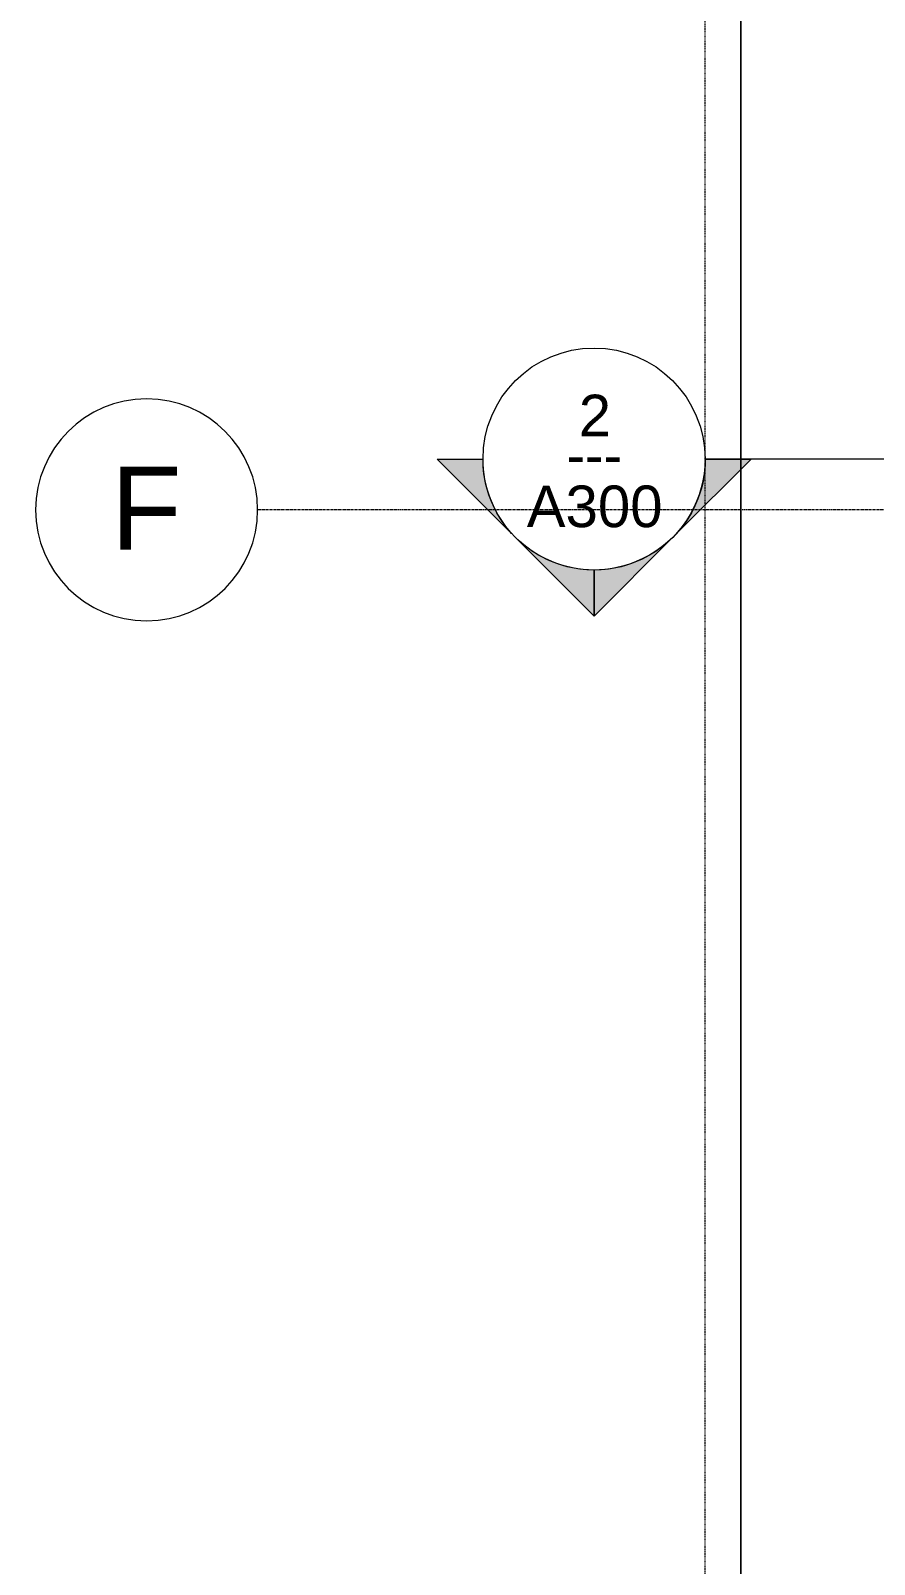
# Model space of a CAD drawing. Header units: inches. Extents: x -4250 to -935, y 9756 to 12395.
# Drawn here: x -4217.8 to -4035.4, y 9939.2 to 10270.8 of the extents above; entities that cross this region are included whole.
import ezdxf

# ---------------------------------------------------------------- set-up
doc = ezdxf.new("R2010")
doc.units = ezdxf.units.IN
doc.header["$MEASUREMENT"] = 0
doc.linetypes.add('Aligning Line 1_8_', pattern=[0.25, 0.125, -0.125])
doc.linetypes.add('Grid Line 1_2_', pattern=[0.875, 0.5, -0.125, 0.125, -0.125])
for name, color, linetype, lineweight in [('0-1', 7, 'Continuous', 5), ('C-TOPO', 7, 'Continuous', 9), ('G-ANNO-SYMB-1', 147, 'Aligning Line 1_8_', 9), ('G-ANNO-SYMB-2', 111, 'Continuous', 9), ('S-GRID-1', 1, 'Grid Line 1_2_', 9), ('S-GRID-IDEN', 1, 'Continuous', 9)]:
    doc.layers.add(name, color=color, linetype=linetype, lineweight=lineweight)
doc.styles.add('Arial', font='arial.ttf', dxfattribs={"height": 9})
doc.styles.add('Arial_1', font='arial.ttf', dxfattribs={"height": 18})
doc.styles.add('Century Gothic_1', font='ufonts.com_century-gothic.ttf', dxfattribs={"height": 9})

# ---------------------------------------------------------------- blocks, each defined once
blk = doc.blocks.new('CTR  - Topography_rvt-1-FLOOR PLAN - ROOF')
at = {"layer": 'C-TOPO'}
for p, q in [((-4064.23, 10095.98), (-4064.23, 10462.74)), ((-4064.23, 10462.74), (-4064.23, 10095.98)), ((-4064.23, 10084.75), (-4064.23, 10095.98)), ((-4064.23, 10095.98), (-4064.23, 10084.75)), ((-4064.23, 10076.34), (-4064.23, 10084.75)), ((-4064.23, 10084.75), (-4064.23, 10076.34)), ((-4064.23, 10064.12), (-4064.23, 10076.34)), ((-4064.23, 10076.34), (-4064.23, 10064.12)), ((-4064.23, 10049.13), (-4064.23, 10064.12)), ((-4064.23, 10064.12), (-4064.23, 10049.13)), ((-4064.23, 9884.03), (-4064.23, 10049.13)), ((-4064.23, 10049.13), (-4064.23, 9884.03))]:
    blk.add_line(p, q, dxfattribs=at)
blk = doc.blocks.new('CTR - 1st Phase -Stairs _ Elevators_rvt-1-FLOOR PLAN - ROOF')
at = {"layer": 'G-ANNO-SYMB-1'}
blk.add_line((-4071.96, 9756.49), (-4071.96, 12280.07), dxfattribs=at)
blk = doc.blocks.new('Section - Section Head - Filled-22785-FLOOR PLAN - ROOF')
at = {"layer": 'G-ANNO-SYMB-2'}
h = blk.add_hatch(color=256, dxfattribs=at)
edge = h.paths.add_edge_path(flags=0)
edge.add_line((-0.4268, 0.1768), (-0.25, 0.3536))
edge.add_line((-0.25, 0.3536), (-0.25, 0.25))
edge.add_arc((-0.25, 0), 0.25, 90, 135)
h = blk.add_hatch(color=256, dxfattribs=at)
edge = h.paths.add_edge_path(flags=0)
edge.add_arc((-0.25, 0), 0.25, 45, 90)
edge.add_line((-0.25, 0.25), (-0.25, 0.3536))
edge.add_line((-0.25, 0.3536), (-0.0732, 0.1768))
h = blk.add_hatch(color=256, dxfattribs=at)
edge = h.paths.add_edge_path(flags=0)
edge.add_arc((-0.25, 0), 0.2503, 137.9216, 180)
edge.add_line((-0.5003, 0), (-0.6036, 0))
edge.add_line((-0.6036, 0), (-0.4358, 0.1678))
h = blk.add_hatch(color=256, dxfattribs=at)
edge = h.paths.add_edge_path(flags=0)
edge.add_line((-0.0642, 0.1678), (0.1036, 0))
edge.add_line((0.1036, 0), (0.0003, 0))
edge.add_arc((-0.25, 0), 0.2503, 0, 42.0784)
for p, q in [((-0.25, 0.3536), (-0.4268, 0.1768)), ((-0.25, 0.25), (-0.25, 0.3536)), ((-0.0732, 0.1768), (-0.25, 0.3536)), ((-0.25, 0.3536), (-0.25, 0.25)), ((-0.4358, 0.1678), (-0.6036, 0)), ((0.1036, 0), (-0.0642, 0.1678)), ((-0.6036, 0), (-0.5003, 0)), ((0.0003, 0), (0.1036, 0))]:
    blk.add_line(p, q, dxfattribs=at)
for centre, radius, start, end in [((-0.2503, 0), 0.25, 360, 180), ((-0.25, 0), 0.25, 90, 135), ((-0.25, 0), 0.25, 45, 90), ((-0.25, 0), 0.2503, 137.9216, 180), ((-0.25, 0), 0.2503, 0, 42.0784), ((-0.2503, 0), 0.25, 180, 360)]:
    blk.add_arc(centre, radius, start, end, dxfattribs=at)
blk = doc.blocks.new('Grid - Grid Head - Circle-50561-FLOOR PLAN - ROOF')
at = {"layer": 'S-GRID-IDEN'}
for start, end in [(360, 180), (180, 360)]:
    blk.add_arc((0, 0), 0.25, start, end, dxfattribs=at)

msp = doc.modelspace()

# ---------------------------------------------------------------- linework, layer by layer
at = {"layer": 'G-ANNO-SYMB-2'}
msp.add_line((-1830.95, 10178.19), (-4071.96, 10178.19), dxfattribs=at)
at = {"layer": 'S-GRID-1'}
msp.add_line((-1830.2, 10167.19), (-4168.71, 10167.19), dxfattribs=at)

# ---------------------------------------------------------------- block references
at = {"layer": '0-1'}
for name in ['CTR - 1st Phase -Stairs _ Elevators_rvt-1-FLOOR PLAN - ROOF', 'CTR  - Topography_rvt-1-FLOOR PLAN - ROOF']:
    msp.add_blockref(name, (0, 0), dxfattribs=at)
at = {"layer": 'G-ANNO-SYMB-2', "extrusion": (0, 0, -1), "xscale": 95.99999999999994, "yscale": 95.99999999999994, "zscale": 95.99999999999994, "rotation": 180}
msp.add_blockref('Section - Section Head - Filled-22785-FLOOR PLAN - ROOF', (4071.96, 10178.19), dxfattribs=at)
at = {"layer": 'S-GRID-IDEN', "xscale": 95.99999999999994, "yscale": 95.99999999999994, "zscale": 95.99999999999994, "rotation": 89.99999999999987}
msp.add_blockref('Grid - Grid Head - Circle-50561-FLOOR PLAN - ROOF', (-4192.71, 10167.19), dxfattribs=at)

# ---------------------------------------------------------------- texts
at = {"layer": 'G-ANNO-SYMB-2', "char_height": 9, "attachment_point": 1}
for s, insert, width, style in [('2', (-4099.29, 10192.1), 8.484, 'Arial'), ('---', (-4101.94, 10183.59), 15.453, 'Century Gothic_1'), ('A300', (-4110.53, 10172.46), 35.754, 'Arial')]:
    msp.add_mtext(s, dxfattribs=dict(at, insert=insert, width=width, style=style))
at = {"layer": 'S-GRID-IDEN', "insert": (-4200.5, 10176.57), "char_height": 18, "width": 18.786, "attachment_point": 1, "style": 'Arial_1'}
msp.add_mtext('F', dxfattribs=at)

doc.saveas('drawing.dxf')
